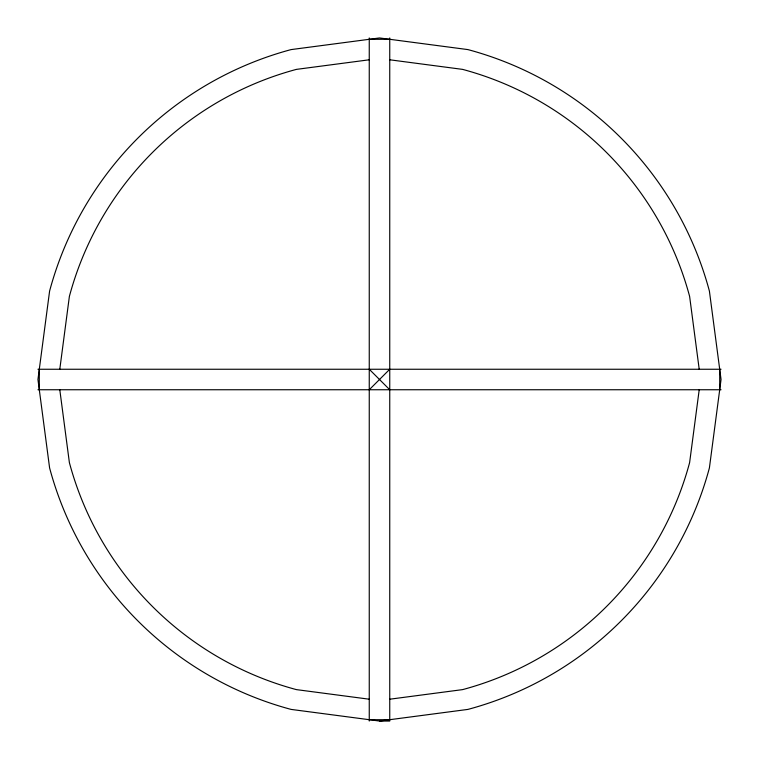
<?xml version="1.0" encoding="UTF-8"?>
<svg xmlns="http://www.w3.org/2000/svg" width="759" height="759" viewBox="0 0 759 759"><rect width="100%" height="100%" fill="white"/><g stroke="black" fill="none" stroke-linecap="round" stroke-linejoin="round"><path stroke-width="1.14" d="M59.79 369.253L69.382 296.408A321.057 321.057 0 0 1 296.408 69.382L369.253 59.79M699.21 389.747L689.618 462.592A321.057 321.057 0 0 1 462.592 689.618L389.747 699.21M369.253 389.747L389.747 369.253M379.5 721.05L467.895 709.409A341.55 341.55 0 0 0 709.409 467.895L721.05 379.5L709.409 291.105A341.55 341.55 0 0 0 467.895 49.591L379.5 37.95L291.105 49.591A341.55 341.55 0 0 0 49.591 291.105L37.95 379.5L49.591 467.895A341.55 341.55 0 0 0 291.105 709.409L379.5 721.05L389.747 721.05L389.747 37.95M369.253 39.297L389.747 39.297M37.95 369.253L721.05 369.253M37.95 389.747L721.05 389.747M369.253 719.703L389.747 719.703M389.747 59.79L462.592 69.382A321.057 321.057 0 0 1 689.618 296.408L699.21 369.253M369.253 699.21L296.408 689.618A321.057 321.057 0 0 1 69.382 462.592L59.79 389.747M369.253 369.253L389.747 389.747M719.703 369.253L719.703 389.747M369.253 37.95L369.253 721.05M39.297 369.253L39.297 389.747"/></g></svg>
